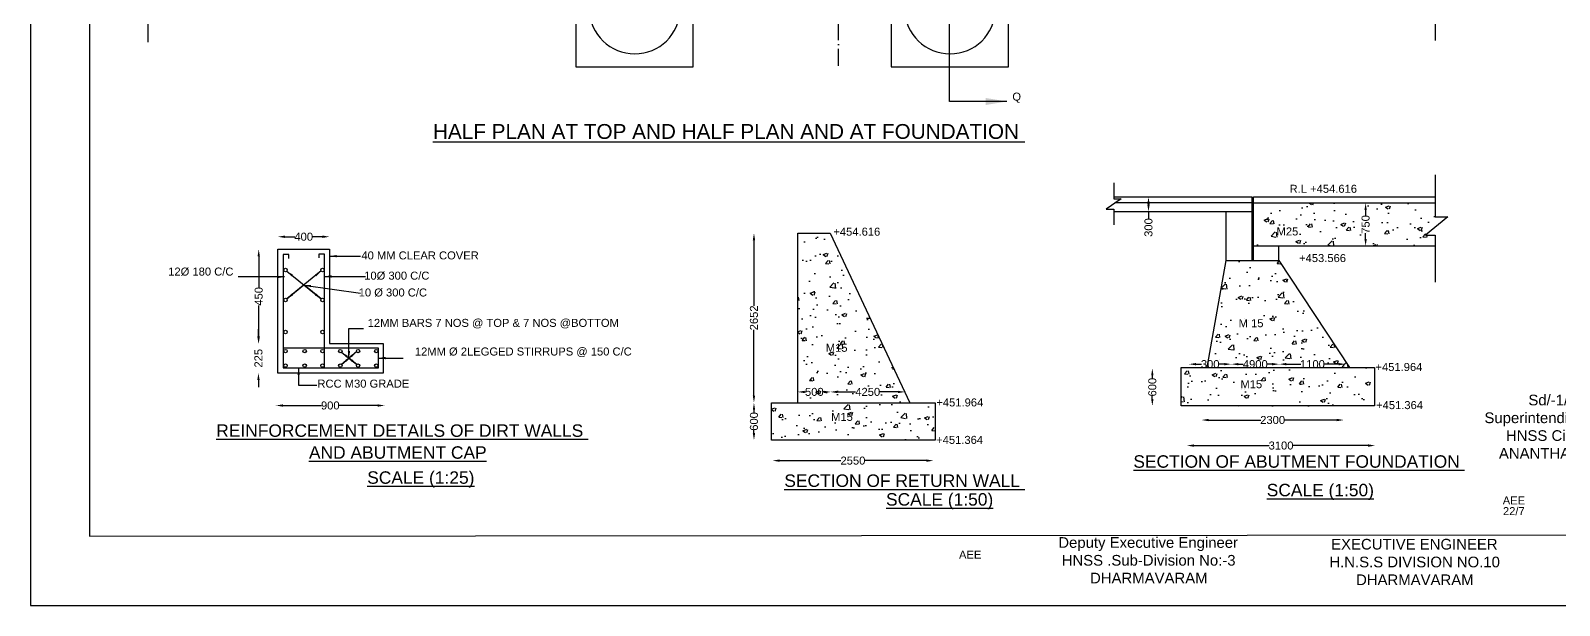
# Model space of a CAD drawing. Header units: millimetres. Extents: x 5124 to 2121361, y 2311 to 45650546.
# Drawn here: x 2054927 to 2097925, y 45602752 to 45618921 of the extents above; entities that cross this region are included whole.
import ezdxf

# ---------------------------------------------------------------- set-up
doc = ezdxf.new("R2010")
doc.units = ezdxf.units.MM
doc.header["$MEASUREMENT"] = 0
doc.linetypes.add('ACAD_ISO10W100', pattern=[18, 12, -3, 0, -3])
for name, color, linetype in [('DIMENSIONS', 7, 'Continuous'), ('DRAWING', 2, 'Continuous'), ('TEXT', 7, 'Continuous')]:
    doc.layers.add(name, color=color, linetype=linetype)
doc.styles.get("Standard").update_dxf_attribs({"font": 'arial.ttf', "height": 225})
doc.dimstyles.get("Standard").update_dxf_attribs({"dimtxt": 225, "dimasz": 200, "dimexe": 0.18, "dimexo": 0.0625, "dimgap": 0.09, "dimtad": 0, "dimdec": 0, "dimzin": 0, "dimdsep": 46, "dimtxsty": 'Standard', "dimcen": 0.09, "dimse1": 1, "dimse2": 1, "dimadec": 0, "dimazin": 0, "dimtfac": 1, "dimtdec": 0, "dimtofl": 0, "dimtmove": 0, "dimatfit": 3, "dimfxl": 1, "dimtolj": 1, "dimtzin": 0, "dimarcsym": 0})
pattern_1 = [(50, (0, 0), (1075.890274, -94.128202), [112.5, -1237.5]), (355, (0, 0), (-208.127, 1128.2882), [90, -990]), (100.4514, (89.7, -7.8), (867.764073, 1034.159313), [95.610285, -1051.713168]), (46.1842, (0, 300), (1600.861573, -248.27852), [168.75, -1856.25]), (96.6356, (133.4, 279.3), (1401.99406, 1461.176806), [143.41543, -1577.5695]), (351.1842, (0, 300), (1401.99292, 1461.1779), [135, -1485]), (21, (150, 225), (895.360578, -603.928336), [112.5, -1237.5]), (326, (150, 225), (364.972998, 1087.725068), [90, -990]), (71.4514, (224.6, 174.7), (1260.333943, 483.795745), [95.610285, -1051.713168]), (37.5, (0, 0), (18.239783, 499.3407807), [0, -978, 0, -1005, 0, -993.75]), (7.5, (0, 0), (394.604306, 591.617568), [0, -573, 0, -955.5, 0, -378.75]), (327.5, (-334.5, 0), (800.7336543, -33.8323076), [0, -375, 0, -1170, 0, -1552.5]), (317.5, (-484.5, 0), (874.779254, 150.157473), [0, -487.5, 0, -777, 0, -1102.5])]

# ---------------------------------------------------------------- blocks, each defined once
blk = doc.blocks.new('*D103')
at = {"layer": 'Defpoints', "color": 0, "transparency": 16777216}
for p in [(2087857, 45607918), (2091864, 45607967), (2091864, 45607918)]:
    blk.add_point(p, dxfattribs=at)
at = {"layer": 'TEXT', "color": 0, "lineweight": -2, "transparency": 16777216}
for p, q in [((2088057, 45607967), (2089523, 45607967)), ((2091664, 45607967), (2090198, 45607967))]:
    blk.add_line(p, q, dxfattribs=at)
at = {"layer": 'TEXT', "color": 0, "transparency": 16777216}
for points in [[(2088057, 45608000), (2088057, 45607934), (2087857, 45607967)], [(2091664, 45608000), (2091664, 45607934), (2091864, 45607967)]]:
    blk.add_solid(points, dxfattribs=at)
at = {"layer": 'TEXT', "color": 0, "transparency": 16777216, "insert": (2089860, 45607967), "char_height": 225, "attachment_point": 5}
blk.add_mtext('\\A1;2300', dxfattribs=at)
blk = doc.blocks.new('*D104')
at = {"layer": 'Defpoints', "color": 0, "transparency": 16777216}
for p in [(2087448, 45607434), (2092745, 45607434), (2087448, 45607248)]:
    blk.add_point(p, dxfattribs=at)
at = {"layer": 'TEXT', "color": 0, "lineweight": -2, "transparency": 16777216}
for p, q in [((2087648, 45607248), (2089760, 45607248)), ((2092545, 45607248), (2090432, 45607248))]:
    blk.add_line(p, q, dxfattribs=at)
at = {"layer": 'TEXT', "color": 0, "transparency": 16777216}
for points in [[(2087648, 45607282), (2087648, 45607215), (2087448, 45607248)], [(2092545, 45607282), (2092545, 45607215), (2092745, 45607248)]]:
    blk.add_solid(points, dxfattribs=at)
at = {"layer": 'TEXT', "color": 0, "transparency": 16777216, "insert": (2090096, 45607248), "char_height": 225, "attachment_point": 5}
blk.add_mtext('\\A1;3100', dxfattribs=at)
blk = doc.blocks.new('*D105')
at = {"layer": 'Defpoints', "color": 0, "transparency": 16777216}
for p in [(2087508, 45609576), (2088698, 45609576), (2088698, 45609538)]:
    blk.add_point(p, dxfattribs=at)
at = {"layer": 'TEXT', "color": 0, "lineweight": -2, "transparency": 16777216}
for p, q in [((2087708, 45609538), (2087855, 45609538)), ((2088498, 45609538), (2088351, 45609538))]:
    blk.add_line(p, q, dxfattribs=at)
at = {"layer": 'TEXT', "color": 0, "transparency": 16777216}
for points in [[(2087708, 45609572), (2087708, 45609505), (2087508, 45609538)], [(2088498, 45609572), (2088498, 45609505), (2088698, 45609538)]]:
    blk.add_solid(points, dxfattribs=at)
at = {"layer": 'TEXT', "color": 0, "transparency": 16777216, "insert": (2088103, 45609538), "char_height": 225, "attachment_point": 5}
blk.add_mtext('\\A1;300', dxfattribs=at)
blk = doc.blocks.new('*D106')
at = {"layer": 'Defpoints', "color": 0, "transparency": 16777216}
for p in [(2088698, 45609576), (2090046, 45609576), (2090046, 45609538)]:
    blk.add_point(p, dxfattribs=at)
at = {"layer": 'TEXT', "color": 0, "lineweight": -2, "transparency": 16777216}
for p, q in [((2088898, 45609538), (2089032, 45609538)), ((2089846, 45609538), (2089712, 45609538))]:
    blk.add_line(p, q, dxfattribs=at)
at = {"layer": 'TEXT', "color": 0, "transparency": 16777216}
for points in [[(2088898, 45609572), (2088898, 45609505), (2088698, 45609538)], [(2089846, 45609572), (2089846, 45609505), (2090046, 45609538)]]:
    blk.add_solid(points, dxfattribs=at)
at = {"layer": 'TEXT', "color": 0, "transparency": 16777216, "insert": (2089372, 45609538), "char_height": 225, "attachment_point": 5}
blk.add_mtext('\\A1;4900', dxfattribs=at)
blk = doc.blocks.new('*D107')
at = {"layer": 'Defpoints', "color": 0, "transparency": 16777216}
for p in [(2090046, 45609576), (2091913, 45609600), (2091913, 45609538)]:
    blk.add_point(p, dxfattribs=at)
at = {"layer": 'TEXT', "color": 0, "lineweight": -2, "transparency": 16777216}
for p, q in [((2090246, 45609538), (2090654, 45609538)), ((2091713, 45609538), (2091305, 45609538))]:
    blk.add_line(p, q, dxfattribs=at)
at = {"layer": 'TEXT', "color": 0, "transparency": 16777216}
for points in [[(2090246, 45609572), (2090246, 45609505), (2090046, 45609538)], [(2091713, 45609572), (2091713, 45609505), (2091913, 45609538)]]:
    blk.add_solid(points, dxfattribs=at)
at = {"layer": 'TEXT', "color": 0, "transparency": 16777216, "insert": (2090979, 45609538), "char_height": 225, "attachment_point": 5}
blk.add_mtext('\\A1;1100', dxfattribs=at)
blk = doc.blocks.new('*D108')
at = {"layer": 'Defpoints', "color": 0, "transparency": 16777216}
for p in [(2086476, 45609421), (2087285, 45609421), (2087285, 45608362)]:
    blk.add_point(p, dxfattribs=at)
at = {"layer": 'TEXT', "color": 0, "lineweight": -2, "transparency": 16777216}
for p, q in [((2086476, 45609221), (2086476, 45609140)), ((2086476, 45608562), (2086476, 45608642))]:
    blk.add_line(p, q, dxfattribs=at)
at = {"layer": 'TEXT', "color": 0, "transparency": 16777216}
for points in [[(2086443, 45609221), (2086509, 45609221), (2086476, 45609421)], [(2086443, 45608562), (2086509, 45608562), (2086476, 45608362)]]:
    blk.add_solid(points, dxfattribs=at)
at = {"layer": 'TEXT', "color": 0, "transparency": 16777216, "insert": (2086476, 45608891), "char_height": 225, "attachment_point": 5, "rotation": 90}
blk.add_mtext('\\A1;600', dxfattribs=at)
blk = doc.blocks.new('*D109')
at = {"layer": 'Defpoints', "color": 0, "transparency": 16777216}
for p in [(2077436, 45608757), (2076502, 45608681), (2077436, 45608681)]:
    blk.add_point(p, dxfattribs=at)
at = {"layer": 'TEXT', "color": 0, "lineweight": -2, "transparency": 16777216}
for p, q in [((2076702, 45608757), (2076721, 45608757)), ((2077236, 45608757), (2077217, 45608757))]:
    blk.add_line(p, q, dxfattribs=at)
at = {"layer": 'TEXT', "color": 0, "transparency": 16777216}
for points in [[(2076702, 45608790), (2076702, 45608723), (2076502, 45608757)], [(2077236, 45608790), (2077236, 45608723), (2077436, 45608757)]]:
    blk.add_solid(points, dxfattribs=at)
at = {"layer": 'TEXT', "color": 0, "transparency": 16777216, "insert": (2076969, 45608757), "char_height": 225, "attachment_point": 5}
blk.add_mtext('\\A1;500', dxfattribs=at)
blk = doc.blocks.new('*D110')
at = {"layer": 'Defpoints', "color": 0, "transparency": 16777216}
for p in [(2077421, 45608754), (2079523, 45608757), (2079523, 45608731)]:
    blk.add_point(p, dxfattribs=at)
at = {"layer": 'TEXT', "color": 0, "lineweight": -2, "transparency": 16777216}
for p, q in [((2077621, 45608757), (2078132, 45608757)), ((2079323, 45608757), (2078812, 45608757))]:
    blk.add_line(p, q, dxfattribs=at)
at = {"layer": 'TEXT', "color": 0, "transparency": 16777216}
for points in [[(2077621, 45608790), (2077621, 45608723), (2077421, 45608757)], [(2079323, 45608790), (2079323, 45608723), (2079523, 45608757)]]:
    blk.add_solid(points, dxfattribs=at)
at = {"layer": 'TEXT', "color": 0, "transparency": 16777216, "insert": (2078472, 45608757), "char_height": 225, "attachment_point": 5}
blk.add_mtext('\\A1;4250', dxfattribs=at)
blk = doc.blocks.new('*D111')
at = {"layer": 'Defpoints', "color": 0, "transparency": 16777216}
for p in [(2075791, 45606778), (2080322, 45606824), (2080322, 45606778)]:
    blk.add_point(p, dxfattribs=at)
at = {"layer": 'TEXT', "color": 0, "lineweight": -2, "transparency": 16777216}
for p, q in [((2075991, 45606824), (2077719, 45606824)), ((2080122, 45606824), (2078394, 45606824))]:
    blk.add_line(p, q, dxfattribs=at)
at = {"layer": 'TEXT', "color": 0, "transparency": 16777216}
for points in [[(2075991, 45606857), (2075991, 45606791), (2075791, 45606824)], [(2080122, 45606857), (2080122, 45606791), (2080322, 45606824)]]:
    blk.add_solid(points, dxfattribs=at)
at = {"layer": 'TEXT', "color": 0, "transparency": 16777216, "insert": (2078056, 45606824), "char_height": 225, "attachment_point": 5}
blk.add_mtext('\\A1;2550', dxfattribs=at)
blk = doc.blocks.new('*D112')
at = {"layer": 'Defpoints', "color": 0, "transparency": 16777216}
for p in [(2061882, 45612771), (2061343, 45610119), (2063336, 45610119)]:
    blk.add_point(p, dxfattribs=at)
at = {"layer": 'TEXT', "color": 0, "lineweight": -2, "transparency": 16777216}
for p, q in [((2061343, 45612571), (2061343, 45611698)), ((2061343, 45610319), (2061343, 45611192))]:
    blk.add_line(p, q, dxfattribs=at)
at = {"layer": 'TEXT', "color": 0, "transparency": 16777216}
for points in [[(2061310, 45612571), (2061376, 45612571), (2061343, 45612771)], [(2061310, 45610319), (2061376, 45610319), (2061343, 45610119)]]:
    blk.add_solid(points, dxfattribs=at)
at = {"layer": 'TEXT', "color": 0, "transparency": 16777216, "insert": (2061343, 45611445), "char_height": 225, "attachment_point": 5, "rotation": 90}
blk.add_mtext('\\A1;450', dxfattribs=at)
blk = doc.blocks.new('*D113')
at = {"layer": 'Defpoints', "color": 0, "transparency": 16777216}
for p in [(2063336, 45610119), (2061336, 45609289), (2061882, 45609289)]:
    blk.add_point(p, dxfattribs=at)
at = {"layer": 'TEXT', "color": 0, "lineweight": -2, "transparency": 16777216}
for p, q in [((2061336, 45610319), (2061336, 45610519)), ((2061336, 45609089), (2061336, 45608889))]:
    blk.add_line(p, q, dxfattribs=at)
at = {"layer": 'TEXT', "color": 0, "transparency": 16777216}
for points in [[(2061303, 45610319), (2061370, 45610319), (2061336, 45610119)], [(2061303, 45609089), (2061370, 45609089), (2061336, 45609289)]]:
    blk.add_solid(points, dxfattribs=at)
at = {"layer": 'TEXT', "color": 0, "transparency": 16777216, "insert": (2061336, 45609704), "char_height": 225, "attachment_point": 5, "rotation": 90}
blk.add_mtext('\\A1;225', dxfattribs=at)
blk = doc.blocks.new('*D114')
at = {"layer": 'Defpoints', "color": 0, "transparency": 16777216}
for p in [(2061823, 45608348), (2064890, 45608375), (2064890, 45608348)]:
    blk.add_point(p, dxfattribs=at)
at = {"layer": 'TEXT', "color": 0, "lineweight": -2, "transparency": 16777216}
for p, q in [((2062023, 45608375), (2063108, 45608375)), ((2064690, 45608375), (2063605, 45608375))]:
    blk.add_line(p, q, dxfattribs=at)
at = {"layer": 'TEXT', "color": 0, "transparency": 16777216}
for points in [[(2062023, 45608408), (2062023, 45608341), (2061823, 45608375)], [(2064690, 45608408), (2064690, 45608341), (2064890, 45608375)]]:
    blk.add_solid(points, dxfattribs=at)
at = {"layer": 'TEXT', "color": 0, "transparency": 16777216, "insert": (2063356, 45608375), "char_height": 225, "attachment_point": 5}
blk.add_mtext('\\A1;900', dxfattribs=at)
blk = doc.blocks.new('*D117')
at = {"layer": 'Defpoints', "color": 0, "transparency": 16777216}
for p in [(2092475, 45614072), (2092475, 45614072), (2092475, 45612863)]:
    blk.add_point(p, dxfattribs=at)
at = {"layer": 'TEXT', "color": 0, "lineweight": -2, "transparency": 16777216}
for p, q in [((2092475, 45613872), (2092475, 45613715)), ((2092475, 45613063), (2092475, 45613220))]:
    blk.add_line(p, q, dxfattribs=at)
at = {"layer": 'TEXT', "color": 0, "transparency": 16777216}
for points in [[(2092441, 45613872), (2092508, 45613872), (2092475, 45614072)], [(2092441, 45613063), (2092508, 45613063), (2092475, 45612863)]]:
    blk.add_solid(points, dxfattribs=at)
at = {"layer": 'TEXT', "color": 0, "transparency": 16777216, "insert": (2092475, 45613468), "char_height": 225, "attachment_point": 5, "rotation": 90}
blk.add_mtext('\\A1;750', dxfattribs=at)
blk = doc.blocks.new('*D118')
at = {"layer": 'Defpoints', "color": 0, "transparency": 16777216}
for p in [(2086368, 45614243), (2086368, 45613830), (2086368, 45613830)]:
    blk.add_point(p, dxfattribs=at)
at = {"layer": 'TEXT', "color": 0, "lineweight": -2, "transparency": 16777216}
for p, q in [((2086368, 45614043), (2086368, 45614030)), ((2086368, 45613830), (2086368, 45613630))]:
    blk.add_line(p, q, dxfattribs=at)
at = {"layer": 'TEXT', "color": 0, "transparency": 16777216}
for points in [[(2086335, 45614043), (2086402, 45614043), (2086368, 45614243)], [(2086335, 45614030), (2086402, 45614030), (2086368, 45613830)]]:
    blk.add_solid(points, dxfattribs=at)
at = {"layer": 'TEXT', "color": 0, "transparency": 16777216, "insert": (2086368, 45613381), "char_height": 225, "attachment_point": 5, "rotation": 90}
blk.add_mtext('\\A1;300', dxfattribs=at)
blk = doc.blocks.new('*D119')
at = {"layer": 'Defpoints', "color": 0, "transparency": 16777216}
for p in [(2063336, 45613122), (2061882, 45612771), (2063336, 45612771)]:
    blk.add_point(p, dxfattribs=at)
at = {"layer": 'TEXT', "color": 0, "lineweight": -2, "transparency": 16777216}
for p, q in [((2062082, 45613122), (2062357, 45613122)), ((2063136, 45613122), (2062862, 45613122))]:
    blk.add_line(p, q, dxfattribs=at)
at = {"layer": 'TEXT', "color": 0, "transparency": 16777216}
for points in [[(2062082, 45613156), (2062082, 45613089), (2061882, 45613122)], [(2063136, 45613156), (2063136, 45613089), (2063336, 45613122)]]:
    blk.add_solid(points, dxfattribs=at)
at = {"layer": 'TEXT', "color": 0, "transparency": 16777216, "insert": (2062609, 45613122), "char_height": 225, "attachment_point": 5}
blk.add_mtext('\\A1;400', dxfattribs=at)
blk = doc.blocks.new('*D124')
at = {"layer": 'Defpoints', "color": 0, "transparency": 16777216}
for p in [(2076502, 45613225), (2075272, 45608454), (2076502, 45608454)]:
    blk.add_point(p, dxfattribs=at)
at = {"layer": 'TEXT', "color": 0, "lineweight": -2, "transparency": 16777216}
for p, q in [((2075272, 45613025), (2075272, 45611177)), ((2075272, 45608654), (2075272, 45610503))]:
    blk.add_line(p, q, dxfattribs=at)
at = {"layer": 'TEXT', "color": 0, "transparency": 16777216}
for points in [[(2075239, 45613025), (2075305, 45613025), (2075272, 45613225)], [(2075239, 45608654), (2075305, 45608654), (2075272, 45608454)]]:
    blk.add_solid(points, dxfattribs=at)
at = {"layer": 'TEXT', "color": 0, "transparency": 16777216, "insert": (2075272, 45610840), "char_height": 225, "attachment_point": 5, "rotation": 90}
blk.add_mtext('\\A1;2652', dxfattribs=at)
blk = doc.blocks.new('*D125')
at = {"layer": 'Defpoints', "color": 0, "transparency": 16777216}
for p in [(2075769, 45608454), (2075272, 45607400), (2075769, 45607400)]:
    blk.add_point(p, dxfattribs=at)
at = {"layer": 'TEXT', "color": 0, "lineweight": -2, "transparency": 16777216}
for p, q in [((2075272, 45608254), (2075272, 45608176)), ((2075272, 45607600), (2075272, 45607678))]:
    blk.add_line(p, q, dxfattribs=at)
at = {"layer": 'TEXT', "color": 0, "transparency": 16777216}
for points in [[(2075239, 45608254), (2075305, 45608254), (2075272, 45608454)], [(2075239, 45607600), (2075305, 45607600), (2075272, 45607400)]]:
    blk.add_solid(points, dxfattribs=at)
at = {"layer": 'TEXT', "color": 0, "transparency": 16777216, "insert": (2075272, 45607927), "char_height": 225, "attachment_point": 5, "rotation": 90}
blk.add_mtext('\\A1;600', dxfattribs=at)

msp = doc.modelspace()

# ---------------------------------------------------------------- hatches: boundary and pattern name
at = {"layer": 'DRAWING'}
h = msp.add_hatch(dxfattribs=at)
h.set_pattern_fill('AR-CONC', color=0, scale=150, style=0)
h.set_pattern_definition(pattern_1)
h.paths.add_polyline_path([(2094788.7, 45613683.3), (2094434.4, 45613683.3), (2094434.4, 45614071.8), (2089318.3, 45614071.8), (2089318.3, 45612863.3), (2094432.3, 45612863.3), (2094432.3, 45613167.4), (2094160.8, 45613167.4)])
h = msp.add_hatch(dxfattribs=at)
h.set_pattern_fill('AR-CONC', color=0, scale=150, style=0)
h.set_pattern_definition(pattern_1)
h.paths.add_polyline_path([(2077416.2, 45613225), (2076501.9, 45613225), (2076501.9, 45608454.4), (2079653, 45608454.4)])
h.paths.add_polyline_path([(2080366.1, 45608454.4), (2075768.5, 45608454.4), (2075768.5, 45607400), (2080366.1, 45607400)])
h = msp.add_hatch(dxfattribs=at)
h.set_pattern_fill('AR-CONC', color=0, scale=150, style=0)
h.set_pattern_definition(pattern_1)
h.paths.add_polyline_path([(2092724, 45609440.4), (2087285.1, 45609440.4), (2087285.1, 45608361.7), (2092724, 45608361.7)])
h.paths.add_polyline_path([(2090037.8, 45612450.8), (2088549.7, 45612450.8), (2088019, 45609440.4), (2092018.6, 45609440.4)])

# ---------------------------------------------------------------- linework, layer by layer
at = {"layer": 'DRAWING', "color": 0, "linetype": 'ACAD_ISO10W100', "ltscale": 40}
msp.add_lwpolyline([(2077648.6, 45617929.9), (2077671.5, 45638993.7)], dxfattribs=at)
at = {"layer": 'DRAWING', "color": 0}
for points in [[(2058233.8, 45638515.8), (2058233.8, 45627894.2), (2058469.4, 45627894.2), (2057977.5, 45627472.5), (2058228.1, 45627472.5), (2058228.1, 45618594.6)], [(2094442.5, 45618644.6), (2094442.5, 45627477.9), (2094705.2, 45627477.9), (2094221.3, 45627904.1), (2094465.8, 45627904.1), (2094465.8, 45637582.8)], [(2080772.4, 45616930.9), (2080772.4, 45632251)], [(2070263.9, 45624233), (2070263.9, 45617901.4), (2073560.7, 45617901.4), (2073576.3, 45624233)], [(2079132.7, 45624233), (2079132.7, 45617901.4), (2082429.5, 45617901.4), (2082445.1, 45624233)], [(2094434.4, 45614868.2), (2094434.4, 45613683.3), (2094788.7, 45613683.3), (2094160.8, 45613167.4), (2094432.3, 45613167.4), (2094432.3, 45611847.4)], [(2085392.5, 45614634.4), (2085392.5, 45614191.1), (2085596.1, 45614191.1), (2085176.4, 45613900.3), (2085393.7, 45613900.3), (2085393.7, 45613458.5)], [(2085392.5, 45614243), (2089277.6, 45614243), (2089277.6, 45612450.8)], [(2089277.6, 45614071.8), (2085423.9, 45614071.8)], [(2089318.3, 45612450.8), (2089318.3, 45614243), (2094434.4, 45614243)], [(2089318.3, 45614071.8), (2094434.4, 45614071.8)], [(2085393.7, 45613829.6), (2089277.6, 45613829.6)], [(2088549.7, 45612450.8), (2088549.7, 45613829.6)], [(2076501.9, 45608454.4), (2076501.9, 45613225), (2077416.2, 45613225), (2079653, 45608454.4)], [(2063336.5, 45609289.3), (2061882.3, 45609289.3), (2061882.3, 45612771.1), (2063336.5, 45612771.1), (2063336.5, 45610118.9)], [(2062187.3, 45612514.5), (2062187.3, 45612620.9), (2062033, 45612620.9), (2062033, 45609432), (2064709.2, 45609432), (2064709.2, 45609987.4), (2062033, 45609987.4)], [(2063190.5, 45609432), (2063190.5, 45612636), (2063032.7, 45612636), (2063032.7, 45612524.3)], [(2089318.3, 45612863.3), (2094432.3, 45612863.3)], [(2090037.8, 45612450.8), (2090037.8, 45612863.3)], [(2088019, 45609440.4), (2088549.7, 45612450.8), (2090037.8, 45612450.8), (2092018.6, 45609440.4)], [(2063336.5, 45610118.9), (2064840.8, 45610118.9), (2064840.8, 45609289.3), (2063336.5, 45609289.3)]]:
    msp.add_lwpolyline(points, dxfattribs=at)
for points in [[(2087285.1, 45609440.4), (2092724, 45609440.4), (2092724, 45608361.7), (2087285.1, 45608361.7)], [(2075768.5, 45608454.4), (2080366.1, 45608454.4), (2080366.1, 45607400), (2075768.5, 45607400)]]:
    msp.add_lwpolyline(points, close=True, dxfattribs=at)
for centre in [(2062097.9, 45612188), (2063138.3, 45612188), (2062097.9, 45611342.5), (2063138.3, 45611342.5), (2062097.9, 45610443.3), (2063138.3, 45610443.3), (2062097.9, 45609906), (2062636.6, 45609906), (2063138.3, 45609906), (2063637.4, 45609906), (2064137.8, 45609906), (2064648.7, 45609906), (2062097.9, 45609497.8), (2062636.6, 45609497.8), (2063138.3, 45609497.8), (2063637.4, 45609497.8), (2064137.8, 45609497.8), (2064648.7, 45609497.8)]:
    msp.add_circle(centre, 48.7, dxfattribs=at)
for centre in [(2071918.5, 45619551.1), (2080787.3, 45619551.1)]:
    msp.add_arc(centre, 1282.9, 182.04094, 357.95906, dxfattribs=at)
at = {"layer": 'TEXT', "color": 0}
msp.add_lwpolyline([(2054926.8, 45602751.6), (2121360.7, 45602751.6), (2121360.7, 45650546.2), (2054926.8, 45650546.2)], close=True, dxfattribs=at)
msp.add_lwpolyline([(2110860.3, 45650546.2), (2056579.8, 45650546.2), (2056579.8, 45604698.1), (2110860.3, 45604745.2)], dxfattribs=at)

# ---------------------------------------------------------------- texts
at = {"layer": 'DIMENSIONS', "color": 0, "char_height": 300, "attachment_point": 1}
for s, insert, width in [('\\A1;\\pi1300.5;Sd/-{\\A0;1/11/17\\P\\pi64.768;Superintending Engineer  \\P\\pi669.58;HNSS Circle NO.2 \\P\\pi472.51;ANANTHAPURAMU}', (2095751.9, 45608679.7), 4730.014), ('\\pi142.15;Deputy Executive Engineer  \\P\\pi237.31;HNSS .Sub-Division No:-3 \\P\\pi1035.3;DHARMAVARAM', (2083689.2, 45604671.7), 5313.084), ('\\pi335.33;EXECUTIVE ENGINEER  \\P\\pi284.58;H.N.S.S DIVISION NO.10 \\P\\pi1035.3;DHARMAVARAM', (2091170.7, 45604623.6), 5313.084)]:
    msp.add_mtext(s, dxfattribs=dict(at, insert=insert, width=width))
at = {"layer": 'TEXT', "color": 0}
for s, height, p in [('Q', 225, (2082539.9, 45616951.5)), ('%%UHALF PLAN AT TOP AND HALF PLAN AND AT FOUNDATION ', 417.198, (2066243.7, 45615875)), ('R.L +454.616', 225, (2090336.7, 45614358.5)), ('+454.616', 225, (2077504.2, 45613152.4)), ('M25', 225, (2089970, 45613159.2)), ('40 MM CLEAR COVER ', 225, (2064231.5, 45612484.7)), ('+453.566', 225, (2090603.4, 45612409.7)), ('12Ø 180 C/C', 225, (2058797.9, 45612030)), ('10Ø 300 C/C ', 225, (2064310, 45611915.5)), ('10 Ø 300 C/C', 225, (2064155.3, 45611441.6)), ('12MM BARS 7 NOS @ TOP & 7 NOS @BOTTOM ', 225, (2064408.3, 45610586.8)), ('M 15 ', 225, (2088903.3, 45610577.5)), ('12MM Ø 2LEGGED STIRRUPS @ 150 C/C ', 225, (2065734.9, 45609781.5)), ('M15', 225, (2077291.6, 45609886.3)), ('+451.964', 225, (2092751.2, 45609346)), ('RCC M30 GRADE', 225, (2062994.1, 45608877.9)), ('M15 ', 225, (2088953.3, 45608862)), ('+451.964', 225, (2080401.3, 45608349.1)), ('+451.364', 225, (2092769, 45608273.8)), ('%%UREINFORCEMENT DETAILS OF DIRT WALLS ', 350, (2060148.9, 45607494)), ('M15', 225, (2077441.3, 45607941.6)), ('+451.364', 225, (2080395.5, 45607296)), ('%%UAND ABUTMENT CAP', 350, (2062756, 45606877.8)), ('%%USECTION OF ABUTMENT FOUNDATION ', 350, (2085942.5, 45606624.8)), ('%%USCALE (1:25)', 350, (2064394.3, 45606173.7)), ('%%USECTION OF RETURN WALL ', 350, (2076125.8, 45606085.7)), ('%%USCALE (1:50)', 350, (2089693.4, 45605821.6)), ('%%USCALE (1:50)', 350, (2078985.8, 45605559.2)), ('AEE ', 225, (2096331.6, 45605592.3)), ('22/7', 225, (2096337.4, 45605291.9)), ('AEE', 225, (2081038.9, 45604065.7))]:
    msp.add_text(s, height=height, dxfattribs=at).set_placement(p)

# ---------------------------------------------------------------- dimensions: what is measured, and where the dimension line sits
for base, p1, p2, text, picture, middle in [((2086368.3, 45613829.6), (2086368.3, 45614243), (2086368.3, 45613829.6), '300', '*D118', (2086368.3, 45613381.4)), ((2092474.5, 45614071.8), (2092474.5, 45612863.3), (2092474.5, 45614071.8), '750', '*D117', (2092474.5, 45613467.5)), ((2075272, 45608454.4), (2076501.9, 45613225), (2076501.9, 45608454.4), '2652', '*D124', (2075272, 45610839.7)), ((2061343.1, 45610118.9), (2061882.3, 45612771.1), (2063336.5, 45610118.9), '450', '*D112', (2061343.1, 45611445)), ((2061336.4, 45609289.3), (2063336.5, 45610118.9), (2061882.3, 45609289.3), '225', '*D113', (2061336.4, 45609704.1)), ((2086476.1, 45609421), (2087285.1, 45608361.7), (2087285.1, 45609421), '600', '*D108', (2086476.1, 45608891.3)), ((2075272, 45607400), (2075768.5, 45608454.4), (2075768.5, 45607400), '600', '*D125', (2075272, 45607927.2))]:
    dim = msp.add_linear_dim(base=base, p1=p1, p2=p2, angle=90, text=text, dimstyle='Standard', dxfattribs=at)
    dim.commit()
    dim.dimension.update_dxf_attribs({"geometry": picture, "text_midpoint": middle})
for base, p1, p2, text, picture, middle in [((2063336.5, 45613122.3), (2061882.3, 45612771.1), (2063336.5, 45612771.1), '400', '*D119', (2062609.4, 45613122.3)), ((2088698.4, 45609538.3), (2087508.1, 45609576.1), (2088698.4, 45609576.1), '300', '*D105', (2088103.3, 45609538.3)), ((2090045.5, 45609538.3), (2088698.4, 45609576.1), (2090045.5, 45609576.1), '4900', '*D106', (2089372, 45609538.3)), ((2091913.5, 45609538.3), (2090045.5, 45609576.1), (2091913.5, 45609600.2), '1100', '*D107', (2090979.5, 45609538.3)), ((2077435.7, 45608756.6), (2076501.9, 45608680.5), (2077435.7, 45608680.5), '500', '*D109', (2076968.8, 45608756.6)), ((2079523.1, 45608756.6), (2077420.9, 45608754.2), (2079523.1, 45608731.4), '4250', '*D110', (2078472, 45608756.6)), ((2064890.2, 45608374.7), (2061822.6, 45608347.7), (2064890.2, 45608347.7), '900', '*D114', (2063356.4, 45608374.7)), ((2091863.8, 45607967.1), (2087856.9, 45607917.5), (2091863.8, 45607917.5), '2300', '*D103', (2089860.4, 45607967.1)), ((2087447.6, 45607248.3), (2092744.6, 45607434.2), (2087447.6, 45607434.2), '3100', '*D104', (2090096.1, 45607248.3)), ((2080322.3, 45606823.9), (2075790.5, 45606778.2), (2080322.3, 45606778.2), '2550', '*D111', (2078056.4, 45606823.9))]:
    dim = msp.add_linear_dim(base=base, p1=p1, p2=p2, text=text, dimstyle='Standard', dxfattribs=at)
    dim.commit()
    dim.dimension.update_dxf_attribs({"geometry": picture, "text_midpoint": middle})

# ---------------------------------------------------------------- leaders
at = {"layer": 'DRAWING', "color": 0}
for points in [[(2062133.1, 45612154.4), (2063100.4, 45611373.1)], [(2063098.2, 45612160.4), (2062135.6, 45611373.4)], [(2062135.6, 45611373.4), (2062614.9, 45611765.3)], [(2063100.4, 45611373.1), (2062614.9, 45611765.3)], [(2063674.3, 45609874.2), (2064100, 45609528.5)], [(2064093, 45609887), (2063674.4, 45609529.4)], [(2063674.4, 45609529.4), (2063881.3, 45609706.1)], [(2064100, 45609528.5), (2063881.3, 45609706.1)]]:
    msp.add_leader(points, dimstyle='Standard', override={"dimgap": 0.09, "dimtad": 0}, dxfattribs=at)
at = {"layer": 'TEXT', "color": 0}
for points, override in [([(2082386.6, 45616927), (2080772.4, 45616927)], {"dimasz": 600, "dimgap": 0.09, "dimtad": 0}), ([(2063336.5, 45612576.3), (2064205.4, 45612576.3)], {"dimgap": 0.09, "dimtad": 0}), ([(2062072.9, 45611990.7), (2060765.8, 45611990.7)], {"dimgap": 0.09, "dimtad": 0}), ([(2062616.8, 45611763.8), (2064206.9, 45611535.8)], {"dimgap": 0.09, "dimtad": 0}), ([(2063190.5, 45612005.2), (2064345.6, 45612005.2)], {"dimgap": 0.09, "dimtad": 0}), ([(2063881.3, 45609706.1), (2063881.3, 45610540.5), (2064292.2, 45610540.5)], {"dimgap": 0.09, "dimtad": 0}), ([(2064709.2, 45609709.7), (2065409, 45609709.7)], {"dimgap": 0.09, "dimtad": 0}), ([(2062465.3, 45609432), (2062465.3, 45608949.9), (2062975.8, 45608949.9)], {"dimgap": 0.09, "dimtad": 0})]:
    msp.add_leader(points, dimstyle='Standard', override=override, dxfattribs=at)

doc.saveas('drawing.dxf')
